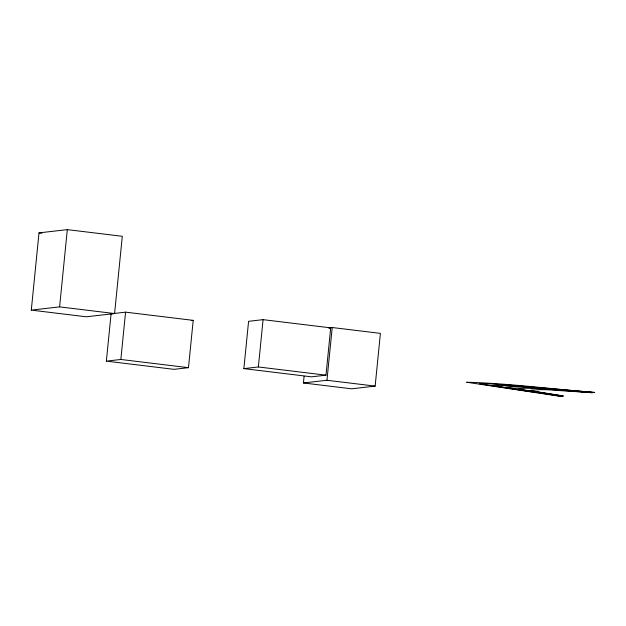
<?xml version="1.0" encoding="UTF-8"?>
<svg xmlns="http://www.w3.org/2000/svg" width="626" height="626" viewBox="0 0 626 626"><rect width="100%" height="100%" fill="white"/><g stroke="black" fill="none" stroke-linecap="round" stroke-linejoin="round"><path stroke-width="0.94" d="M31.3 310.12L39.008 232.872L67.311 229.625L122.297 236.299L114.581 313.548L86.286 316.795L31.3 310.12L59.603 306.873L114.581 313.548M59.603 306.873L67.311 229.625M106.357 361.132L111.084 313.822L125.576 312.155L193.199 320.363L188.481 367.673L173.989 369.34L106.357 361.132L120.849 359.465L188.481 367.673M120.849 359.465L125.576 312.155M243.858 368.628L248.585 321.318L263.077 319.651L330.7 327.86L325.982 375.17L311.49 376.836L243.858 368.628L258.358 366.961L325.982 375.17M258.358 366.961L263.077 319.651M329.393 327.852L332.218 327.523L380.405 333.376L375.146 386.109L351.609 388.809L303.422 382.963L304.095 376.249M303.422 382.963L326.952 380.264L332.218 327.523M191.266 320.582L193.199 320.363M328.767 328.087L330.7 327.86M39.008 232.872L41.903 233.224M326.952 380.264L375.146 386.109M531.818 391.821L479.61 383.808L489.469 383.824L510.8 385.24L594.7 392.455C552.03 389.075 509.306 383.448 466.558 382.228L560.552 396.375L561.139 396.305L492.568 385.381L502.514 385.381L522.866 386.633L593.526 392.588L530.465 387.58L511.325 386.727L505.534 387.134L562.304 396.172A460.525 31.323 5.7 0 0 540.887 392.854M531.145 390.233L533.016 390.992L563.478 396.039L524.846 390.147L518.187 388.668L525.55 388.198L542.812 388.84L592.36 392.721L547.429 389.771A52.647 3.584 5.7 0 0 539.542 389.654L531.145 390.233"/></g></svg>
